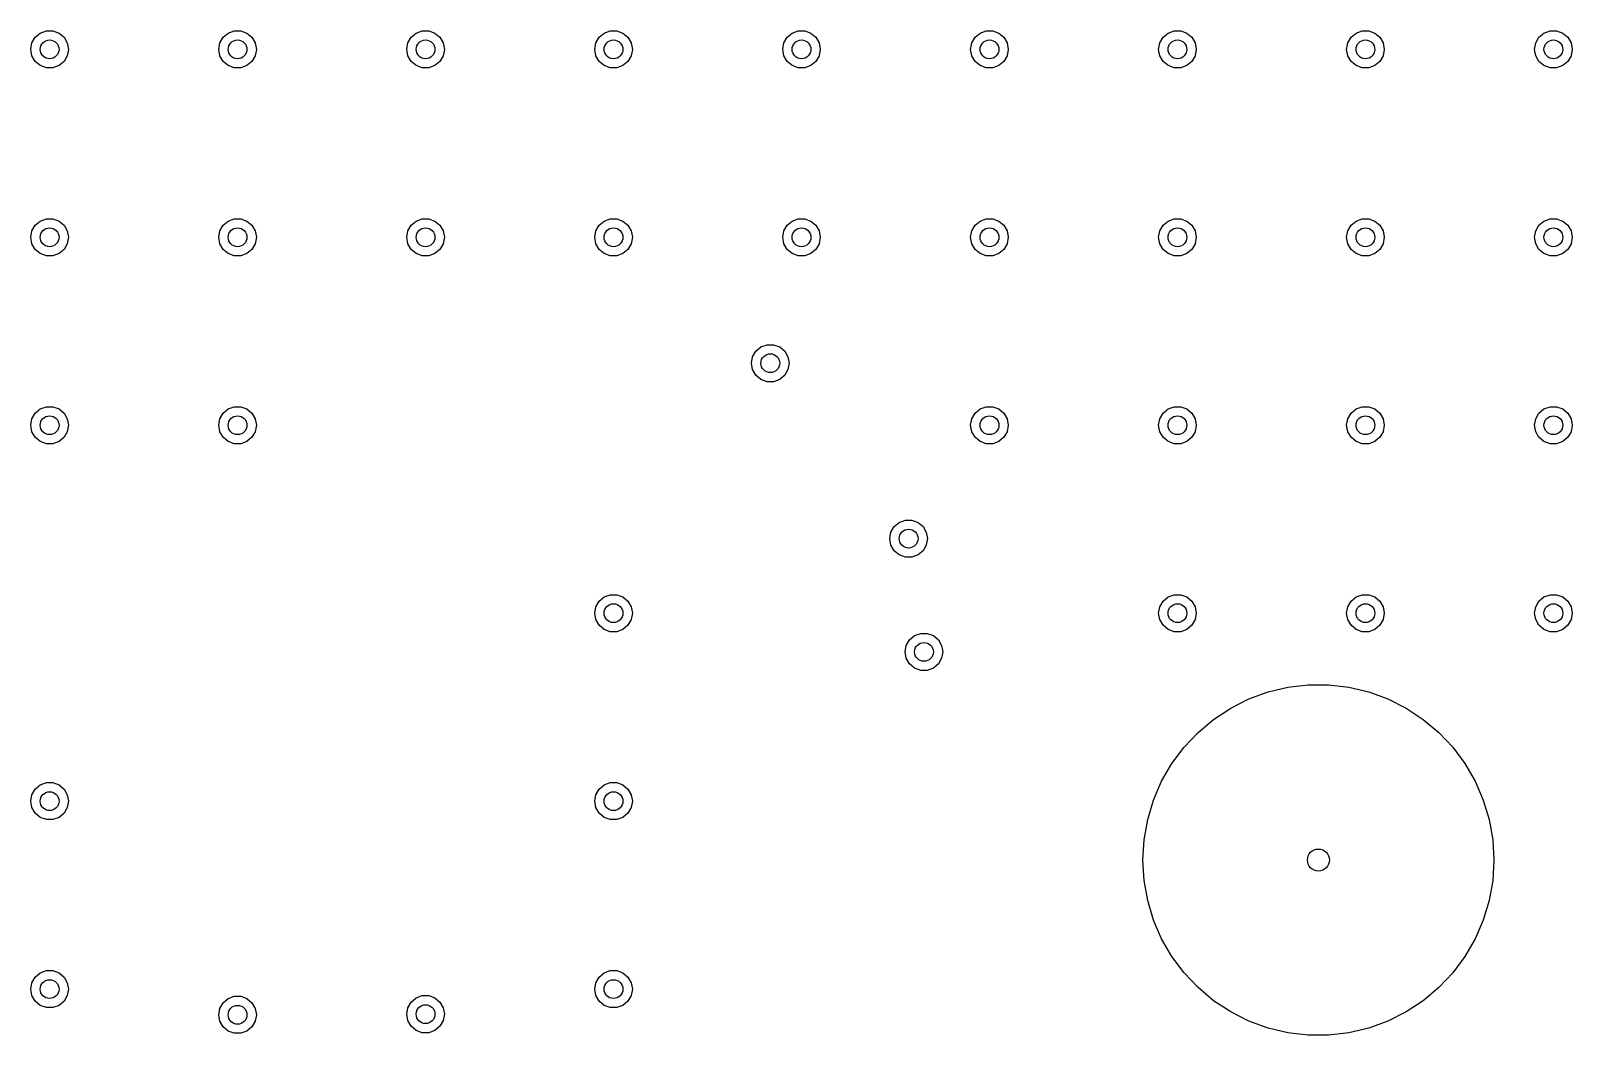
# Model space of a CAD drawing. Extents: x 4.4 to 6.31, y -4.84 to -3.38.
# Drawn here: x 5.346 to 6.315, y -4.841 to -4.21 of the extents above; entities that cross this region are included whole.
import ezdxf

# ---------------------------------------------------------------- set-up
doc = ezdxf.new("R2010")
doc.units = 0
doc.header["$MEASUREMENT"] = 0
doc.layers.add('BLACK', color=7, linetype='CONTINUOUS')

msp = doc.modelspace()

# ---------------------------------------------------------------- linework, layer by layer
at = {"layer": 'BLACK', "linetype": 'CONTINUOUS'}
for p, q in [((5.34883, -4.21367), (5.35197, -4.21103)), ((5.35197, -4.21103), (5.35582, -4.20963)), ((5.35582, -4.20963), (5.35992, -4.20963)), ((5.35992, -4.20963), (5.36378, -4.21103)), ((5.36378, -4.21103), (5.36692, -4.21367)), ((5.46694, -4.21367), (5.47008, -4.21103)), ((5.47008, -4.21103), (5.47393, -4.20963)), ((5.47393, -4.20963), (5.47804, -4.20963)), ((5.47804, -4.20963), (5.48189, -4.21103)), ((5.48189, -4.21103), (5.48503, -4.21367)), ((5.58505, -4.21367), (5.58819, -4.21103)), ((5.58819, -4.21103), (5.59204, -4.20963)), ((5.59204, -4.20963), (5.59615, -4.20963)), ((5.59615, -4.20963), (5.6, -4.21103)), ((5.6, -4.21103), (5.60314, -4.21367)), ((5.70316, -4.21367), (5.7063, -4.21103)), ((5.7063, -4.21103), (5.71015, -4.20963)), ((5.71015, -4.20963), (5.71426, -4.20963)), ((5.71426, -4.20963), (5.71811, -4.21103)), ((5.71811, -4.21103), (5.72125, -4.21367)), ((5.82127, -4.21367), (5.82441, -4.21103)), ((5.82441, -4.21103), (5.82826, -4.20963)), ((5.82826, -4.20963), (5.83237, -4.20963)), ((5.83237, -4.20963), (5.83622, -4.21103)), ((5.83622, -4.21103), (5.83936, -4.21367)), ((5.93938, -4.21367), (5.94252, -4.21103)), ((5.94252, -4.21103), (5.94637, -4.20963)), ((5.94637, -4.20963), (5.95048, -4.20963)), ((5.95048, -4.20963), (5.95433, -4.21103)), ((5.95433, -4.21103), (5.95747, -4.21367)), ((6.05749, -4.21367), (6.06063, -4.21103)), ((6.06063, -4.21103), (6.06448, -4.20963)), ((6.06448, -4.20963), (6.06859, -4.20963)), ((6.06859, -4.20963), (6.07244, -4.21103)), ((6.07244, -4.21103), (6.07558, -4.21367)), ((6.1756, -4.21367), (6.17874, -4.21103)), ((6.17874, -4.21103), (6.18259, -4.20963)), ((6.18259, -4.20963), (6.1867, -4.20963)), ((6.1867, -4.20963), (6.19055, -4.21103)), ((6.19055, -4.21103), (6.19369, -4.21367)), ((6.29371, -4.21367), (6.29685, -4.21103)), ((6.29685, -4.21103), (6.3007, -4.20963)), ((6.3007, -4.20963), (6.30481, -4.20963)), ((6.30481, -4.20963), (6.30866, -4.21103)), ((6.30866, -4.21103), (6.3118, -4.21367)), ((5.34606, -4.22126), (5.34678, -4.21722)), ((5.34678, -4.2253), (5.34606, -4.22126)), ((5.34678, -4.21722), (5.34883, -4.21367)), ((5.36692, -4.21367), (5.36897, -4.21722)), ((5.36897, -4.21722), (5.36969, -4.22126)), ((5.36969, -4.22126), (5.36897, -4.2253)), ((5.46417, -4.22126), (5.46489, -4.21722)), ((5.46489, -4.2253), (5.46417, -4.22126)), ((5.46489, -4.21722), (5.46694, -4.21367)), ((5.48503, -4.21367), (5.48708, -4.21722)), ((5.48708, -4.21722), (5.4878, -4.22126)), ((5.4878, -4.22126), (5.48708, -4.2253)), ((5.58228, -4.22126), (5.583, -4.21722)), ((5.583, -4.2253), (5.58228, -4.22126)), ((5.583, -4.21722), (5.58505, -4.21367)), ((5.60314, -4.21367), (5.60519, -4.21722)), ((5.60519, -4.21722), (5.60591, -4.22126)), ((5.60591, -4.22126), (5.60519, -4.2253)), ((5.70039, -4.22126), (5.70111, -4.21722)), ((5.70111, -4.2253), (5.70039, -4.22126)), ((5.70111, -4.21722), (5.70316, -4.21367)), ((5.72125, -4.21367), (5.7233, -4.21722)), ((5.7233, -4.21722), (5.72402, -4.22126)), ((5.72402, -4.22126), (5.7233, -4.2253)), ((5.8185, -4.22126), (5.81922, -4.21722)), ((5.81922, -4.2253), (5.8185, -4.22126)), ((5.81922, -4.21722), (5.82127, -4.21367)), ((5.83936, -4.21367), (5.84141, -4.21722)), ((5.84141, -4.21722), (5.84213, -4.22126)), ((5.84213, -4.22126), (5.84141, -4.2253)), ((5.93661, -4.22126), (5.93733, -4.21722)), ((5.93733, -4.2253), (5.93661, -4.22126)), ((5.93733, -4.21722), (5.93938, -4.21367)), ((5.95747, -4.21367), (5.95952, -4.21722)), ((5.95952, -4.21722), (5.96024, -4.22126)), ((5.96024, -4.22126), (5.95952, -4.2253)), ((6.05472, -4.22126), (6.05544, -4.21722)), ((6.05544, -4.2253), (6.05472, -4.22126)), ((6.05544, -4.21722), (6.05749, -4.21367)), ((6.07558, -4.21367), (6.07763, -4.21722)), ((6.07763, -4.21722), (6.07835, -4.22126)), ((6.07835, -4.22126), (6.07763, -4.2253)), ((6.17283, -4.22126), (6.17355, -4.21722)), ((6.17355, -4.2253), (6.17283, -4.22126)), ((6.17355, -4.21722), (6.1756, -4.21367)), ((6.19369, -4.21367), (6.19574, -4.21722)), ((6.19574, -4.21722), (6.19646, -4.22126)), ((6.19646, -4.22126), (6.19574, -4.2253)), ((6.29094, -4.22126), (6.29166, -4.21722)), ((6.29166, -4.2253), (6.29094, -4.22126)), ((6.29166, -4.21722), (6.29371, -4.21367)), ((6.3118, -4.21367), (6.31385, -4.21722)), ((6.31385, -4.21722), (6.31457, -4.22126)), ((6.31457, -4.22126), (6.31385, -4.2253)), ((5.34883, -4.22885), (5.34678, -4.2253)), ((5.35197, -4.23149), (5.34883, -4.22885)), ((5.35582, -4.23289), (5.35197, -4.23149)), ((5.36378, -4.23149), (5.35992, -4.23289)), ((5.36692, -4.22885), (5.36378, -4.23149)), ((5.36897, -4.2253), (5.36692, -4.22885)), ((5.46694, -4.22885), (5.46489, -4.2253)), ((5.47008, -4.23149), (5.46694, -4.22885)), ((5.47393, -4.23289), (5.47008, -4.23149)), ((5.48189, -4.23149), (5.47804, -4.23289)), ((5.48503, -4.22885), (5.48189, -4.23149)), ((5.48708, -4.2253), (5.48503, -4.22885)), ((5.58505, -4.22885), (5.583, -4.2253)), ((5.58819, -4.23149), (5.58505, -4.22885)), ((5.59204, -4.23289), (5.58819, -4.23149)), ((5.6, -4.23149), (5.59615, -4.23289)), ((5.60314, -4.22885), (5.6, -4.23149)), ((5.60519, -4.2253), (5.60314, -4.22885)), ((5.70316, -4.22885), (5.70111, -4.2253)), ((5.7063, -4.23149), (5.70316, -4.22885)), ((5.71015, -4.23289), (5.7063, -4.23149)), ((5.71811, -4.23149), (5.71426, -4.23289)), ((5.72125, -4.22885), (5.71811, -4.23149)), ((5.7233, -4.2253), (5.72125, -4.22885)), ((5.82127, -4.22885), (5.81922, -4.2253)), ((5.82441, -4.23149), (5.82127, -4.22885)), ((5.82826, -4.23289), (5.82441, -4.23149)), ((5.83622, -4.23149), (5.83237, -4.23289)), ((5.83936, -4.22885), (5.83622, -4.23149)), ((5.84141, -4.2253), (5.83936, -4.22885)), ((5.93938, -4.22885), (5.93733, -4.2253)), ((5.94252, -4.23149), (5.93938, -4.22885)), ((5.94637, -4.23289), (5.94252, -4.23149)), ((5.95433, -4.23149), (5.95048, -4.23289)), ((5.95747, -4.22885), (5.95433, -4.23149)), ((5.95952, -4.2253), (5.95747, -4.22885)), ((6.05749, -4.22885), (6.05544, -4.2253)), ((6.06063, -4.23149), (6.05749, -4.22885)), ((6.06448, -4.23289), (6.06063, -4.23149)), ((6.07244, -4.23149), (6.06859, -4.23289)), ((6.07558, -4.22885), (6.07244, -4.23149)), ((6.07763, -4.2253), (6.07558, -4.22885)), ((6.1756, -4.22885), (6.17355, -4.2253)), ((6.17874, -4.23149), (6.1756, -4.22885)), ((6.18259, -4.23289), (6.17874, -4.23149)), ((6.19055, -4.23149), (6.1867, -4.23289)), ((6.19369, -4.22885), (6.19055, -4.23149)), ((6.19574, -4.2253), (6.19369, -4.22885)), ((6.29371, -4.22885), (6.29166, -4.2253)), ((6.29685, -4.23149), (6.29371, -4.22885)), ((6.3007, -4.23289), (6.29685, -4.23149)), ((6.30866, -4.23149), (6.30481, -4.23289)), ((6.3118, -4.22885), (6.30866, -4.23149)), ((6.31385, -4.2253), (6.3118, -4.22885)), ((5.35992, -4.23289), (5.35582, -4.23289)), ((5.47804, -4.23289), (5.47393, -4.23289)), ((5.59615, -4.23289), (5.59204, -4.23289)), ((5.71426, -4.23289), (5.71015, -4.23289)), ((5.83237, -4.23289), (5.82826, -4.23289)), ((5.95048, -4.23289), (5.94637, -4.23289)), ((6.06859, -4.23289), (6.06448, -4.23289)), ((6.1867, -4.23289), (6.18259, -4.23289)), ((6.30481, -4.23289), (6.3007, -4.23289)), ((5.34883, -4.33178), (5.35197, -4.32914)), ((5.35197, -4.32914), (5.35582, -4.32774)), ((5.35582, -4.32774), (5.35992, -4.32774)), ((5.35992, -4.32774), (5.36378, -4.32914)), ((5.36378, -4.32914), (5.36692, -4.33178)), ((5.46694, -4.33178), (5.47008, -4.32914)), ((5.47008, -4.32914), (5.47393, -4.32774)), ((5.47393, -4.32774), (5.47804, -4.32774)), ((5.47804, -4.32774), (5.48189, -4.32914)), ((5.48189, -4.32914), (5.48503, -4.33178)), ((5.58505, -4.33178), (5.58819, -4.32914)), ((5.58819, -4.32914), (5.59204, -4.32774)), ((5.59204, -4.32774), (5.59615, -4.32774)), ((5.59615, -4.32774), (5.6, -4.32914)), ((5.6, -4.32914), (5.60314, -4.33178)), ((5.70316, -4.33178), (5.7063, -4.32914)), ((5.7063, -4.32914), (5.71015, -4.32774)), ((5.71015, -4.32774), (5.71426, -4.32774)), ((5.71426, -4.32774), (5.71811, -4.32914)), ((5.71811, -4.32914), (5.72125, -4.33178)), ((5.82127, -4.33178), (5.82441, -4.32914)), ((5.82441, -4.32914), (5.82826, -4.32774)), ((5.82826, -4.32774), (5.83237, -4.32774)), ((5.83237, -4.32774), (5.83622, -4.32914)), ((5.83622, -4.32914), (5.83936, -4.33178)), ((5.93938, -4.33178), (5.94252, -4.32914)), ((5.94252, -4.32914), (5.94637, -4.32774)), ((5.94637, -4.32774), (5.95048, -4.32774)), ((5.95048, -4.32774), (5.95433, -4.32914)), ((5.95433, -4.32914), (5.95747, -4.33178)), ((6.05749, -4.33178), (6.06063, -4.32914)), ((6.06063, -4.32914), (6.06448, -4.32774)), ((6.06448, -4.32774), (6.06859, -4.32774)), ((6.06859, -4.32774), (6.07244, -4.32914)), ((6.07244, -4.32914), (6.07558, -4.33178)), ((6.1756, -4.33178), (6.17874, -4.32914)), ((6.17874, -4.32914), (6.18259, -4.32774)), ((6.18259, -4.32774), (6.1867, -4.32774)), ((6.1867, -4.32774), (6.19055, -4.32914)), ((6.19055, -4.32914), (6.19369, -4.33178)), ((6.29371, -4.33178), (6.29685, -4.32914)), ((6.29685, -4.32914), (6.3007, -4.32774)), ((6.3007, -4.32774), (6.30481, -4.32774)), ((6.30481, -4.32774), (6.30866, -4.32914)), ((6.30866, -4.32914), (6.3118, -4.33178)), ((5.34606, -4.33937), (5.34678, -4.33533)), ((5.34678, -4.33533), (5.34883, -4.33178)), ((5.36692, -4.33178), (5.36897, -4.33533)), ((5.36897, -4.33533), (5.36969, -4.33937)), ((5.46417, -4.33937), (5.46489, -4.33533)), ((5.46489, -4.33533), (5.46694, -4.33178)), ((5.48503, -4.33178), (5.48708, -4.33533)), ((5.48708, -4.33533), (5.4878, -4.33937)), ((5.58228, -4.33937), (5.583, -4.33533)), ((5.583, -4.33533), (5.58505, -4.33178)), ((5.60314, -4.33178), (5.60519, -4.33533)), ((5.60519, -4.33533), (5.60591, -4.33937)), ((5.70039, -4.33937), (5.70111, -4.33533)), ((5.70111, -4.33533), (5.70316, -4.33178)), ((5.72125, -4.33178), (5.7233, -4.33533)), ((5.7233, -4.33533), (5.72402, -4.33937)), ((5.8185, -4.33937), (5.81922, -4.33533)), ((5.81922, -4.33533), (5.82127, -4.33178)), ((5.83936, -4.33178), (5.84141, -4.33533)), ((5.84141, -4.33533), (5.84213, -4.33937)), ((5.93661, -4.33937), (5.93733, -4.33533)), ((5.93733, -4.33533), (5.93938, -4.33178)), ((5.95747, -4.33178), (5.95952, -4.33533)), ((5.95952, -4.33533), (5.96024, -4.33937)), ((6.05472, -4.33937), (6.05544, -4.33533)), ((6.05544, -4.33533), (6.05749, -4.33178)), ((6.07558, -4.33178), (6.07763, -4.33533)), ((6.07763, -4.33533), (6.07835, -4.33937)), ((6.17283, -4.33937), (6.17355, -4.33533)), ((6.17355, -4.33533), (6.1756, -4.33178)), ((6.19369, -4.33178), (6.19574, -4.33533)), ((6.19574, -4.33533), (6.19646, -4.33937)), ((6.29094, -4.33937), (6.29166, -4.33533)), ((6.29166, -4.33533), (6.29371, -4.33178)), ((6.3118, -4.33178), (6.31385, -4.33533)), ((6.31385, -4.33533), (6.31457, -4.33937)), ((5.34678, -4.34341), (5.34606, -4.33937)), ((5.34883, -4.34696), (5.34678, -4.34341)), ((5.35197, -4.3496), (5.34883, -4.34696)), ((5.36692, -4.34696), (5.36378, -4.3496)), ((5.36897, -4.34341), (5.36692, -4.34696)), ((5.36969, -4.33937), (5.36897, -4.34341)), ((5.46489, -4.34341), (5.46417, -4.33937)), ((5.46694, -4.34696), (5.46489, -4.34341)), ((5.47008, -4.3496), (5.46694, -4.34696)), ((5.48503, -4.34696), (5.48189, -4.3496)), ((5.48708, -4.34341), (5.48503, -4.34696)), ((5.4878, -4.33937), (5.48708, -4.34341)), ((5.583, -4.34341), (5.58228, -4.33937)), ((5.58505, -4.34696), (5.583, -4.34341)), ((5.58819, -4.3496), (5.58505, -4.34696)), ((5.60314, -4.34696), (5.6, -4.3496)), ((5.60519, -4.34341), (5.60314, -4.34696)), ((5.60591, -4.33937), (5.60519, -4.34341)), ((5.70111, -4.34341), (5.70039, -4.33937)), ((5.70316, -4.34696), (5.70111, -4.34341)), ((5.7063, -4.3496), (5.70316, -4.34696)), ((5.72125, -4.34696), (5.71811, -4.3496)), ((5.7233, -4.34341), (5.72125, -4.34696)), ((5.72402, -4.33937), (5.7233, -4.34341)), ((5.81922, -4.34341), (5.8185, -4.33937)), ((5.82127, -4.34696), (5.81922, -4.34341)), ((5.82441, -4.3496), (5.82127, -4.34696)), ((5.83936, -4.34696), (5.83622, -4.3496)), ((5.84141, -4.34341), (5.83936, -4.34696)), ((5.84213, -4.33937), (5.84141, -4.34341)), ((5.93733, -4.34341), (5.93661, -4.33937)), ((5.93938, -4.34696), (5.93733, -4.34341)), ((5.94252, -4.3496), (5.93938, -4.34696)), ((5.95747, -4.34696), (5.95433, -4.3496)), ((5.95952, -4.34341), (5.95747, -4.34696)), ((5.96024, -4.33937), (5.95952, -4.34341)), ((6.05544, -4.34341), (6.05472, -4.33937)), ((6.05749, -4.34696), (6.05544, -4.34341)), ((6.06063, -4.3496), (6.05749, -4.34696)), ((6.07558, -4.34696), (6.07244, -4.3496)), ((6.07763, -4.34341), (6.07558, -4.34696)), ((6.07835, -4.33937), (6.07763, -4.34341)), ((6.17355, -4.34341), (6.17283, -4.33937)), ((6.1756, -4.34696), (6.17355, -4.34341)), ((6.17874, -4.3496), (6.1756, -4.34696)), ((6.19369, -4.34696), (6.19055, -4.3496)), ((6.19574, -4.34341), (6.19369, -4.34696)), ((6.19646, -4.33937), (6.19574, -4.34341)), ((6.29166, -4.34341), (6.29094, -4.33937)), ((6.29371, -4.34696), (6.29166, -4.34341)), ((6.29685, -4.3496), (6.29371, -4.34696)), ((6.3118, -4.34696), (6.30866, -4.3496)), ((6.31385, -4.34341), (6.3118, -4.34696)), ((6.31457, -4.33937), (6.31385, -4.34341)), ((5.35582, -4.351), (5.35197, -4.3496)), ((5.35992, -4.351), (5.35582, -4.351)), ((5.36378, -4.3496), (5.35992, -4.351)), ((5.47393, -4.351), (5.47008, -4.3496)), ((5.47804, -4.351), (5.47393, -4.351)), ((5.48189, -4.3496), (5.47804, -4.351)), ((5.59204, -4.351), (5.58819, -4.3496)), ((5.59615, -4.351), (5.59204, -4.351)), ((5.6, -4.3496), (5.59615, -4.351)), ((5.71015, -4.351), (5.7063, -4.3496)), ((5.71426, -4.351), (5.71015, -4.351)), ((5.71811, -4.3496), (5.71426, -4.351)), ((5.82826, -4.351), (5.82441, -4.3496)), ((5.83237, -4.351), (5.82826, -4.351)), ((5.83622, -4.3496), (5.83237, -4.351)), ((5.94637, -4.351), (5.94252, -4.3496)), ((5.95048, -4.351), (5.94637, -4.351)), ((5.95433, -4.3496), (5.95048, -4.351)), ((6.06448, -4.351), (6.06063, -4.3496)), ((6.06859, -4.351), (6.06448, -4.351)), ((6.07244, -4.3496), (6.06859, -4.351)), ((6.18259, -4.351), (6.17874, -4.3496)), ((6.1867, -4.351), (6.18259, -4.351)), ((6.19055, -4.3496), (6.1867, -4.351)), ((6.3007, -4.351), (6.29685, -4.3496)), ((6.30481, -4.351), (6.3007, -4.351)), ((6.30866, -4.3496), (6.30481, -4.351)), ((5.79892, -4.4185), (5.79963, -4.41446)), ((5.79963, -4.41446), (5.80168, -4.41091)), ((5.80168, -4.41091), (5.80482, -4.40828)), ((5.80482, -4.40828), (5.80868, -4.40687)), ((5.80868, -4.40687), (5.81278, -4.40687)), ((5.81278, -4.40687), (5.81663, -4.40828)), ((5.81663, -4.40828), (5.81978, -4.41091)), ((5.81978, -4.41091), (5.82183, -4.41446)), ((5.82183, -4.41446), (5.82254, -4.4185)), ((5.79963, -4.42254), (5.79892, -4.4185)), ((5.80168, -4.4261), (5.79963, -4.42254)), ((5.82183, -4.42254), (5.81978, -4.4261)), ((5.82254, -4.4185), (5.82183, -4.42254)), ((5.80482, -4.42873), (5.80168, -4.4261)), ((5.80868, -4.43014), (5.80482, -4.42873)), ((5.81278, -4.43014), (5.80868, -4.43014)), ((5.81663, -4.42873), (5.81278, -4.43014)), ((5.81978, -4.4261), (5.81663, -4.42873)), ((5.34606, -4.45748), (5.34678, -4.45344)), ((5.34678, -4.45344), (5.34883, -4.44989)), ((5.34883, -4.44989), (5.35197, -4.44725)), ((5.35197, -4.44725), (5.35582, -4.44585)), ((5.35582, -4.44585), (5.35992, -4.44585)), ((5.35992, -4.44585), (5.36378, -4.44725)), ((5.36378, -4.44725), (5.36692, -4.44989)), ((5.36692, -4.44989), (5.36897, -4.45344)), ((5.36897, -4.45344), (5.36969, -4.45748)), ((5.46417, -4.45748), (5.46489, -4.45344)), ((5.46489, -4.45344), (5.46694, -4.44989)), ((5.46694, -4.44989), (5.47008, -4.44725)), ((5.47008, -4.44725), (5.47393, -4.44585)), ((5.47393, -4.44585), (5.47804, -4.44585)), ((5.47804, -4.44585), (5.48189, -4.44725)), ((5.48189, -4.44725), (5.48503, -4.44989)), ((5.48503, -4.44989), (5.48708, -4.45344)), ((5.48708, -4.45344), (5.4878, -4.45748)), ((5.93661, -4.45748), (5.93733, -4.45344)), ((5.93733, -4.45344), (5.93938, -4.44989)), ((5.93938, -4.44989), (5.94252, -4.44725)), ((5.94252, -4.44725), (5.94637, -4.44585)), ((5.94637, -4.44585), (5.95048, -4.44585)), ((5.95048, -4.44585), (5.95433, -4.44725)), ((5.95433, -4.44725), (5.95747, -4.44989)), ((5.95747, -4.44989), (5.95952, -4.45344)), ((5.95952, -4.45344), (5.96024, -4.45748)), ((6.05472, -4.45748), (6.05544, -4.45344)), ((6.05544, -4.45344), (6.05749, -4.44989)), ((6.05749, -4.44989), (6.06063, -4.44725)), ((6.06063, -4.44725), (6.06448, -4.44585)), ((6.06448, -4.44585), (6.06859, -4.44585)), ((6.06859, -4.44585), (6.07244, -4.44725)), ((6.07244, -4.44725), (6.07558, -4.44989)), ((6.07558, -4.44989), (6.07763, -4.45344)), ((6.07763, -4.45344), (6.07835, -4.45748)), ((6.17283, -4.45748), (6.17355, -4.45344)), ((6.17355, -4.45344), (6.1756, -4.44989)), ((6.1756, -4.44989), (6.17874, -4.44725)), ((6.17874, -4.44725), (6.18259, -4.44585)), ((6.18259, -4.44585), (6.1867, -4.44585)), ((6.1867, -4.44585), (6.19055, -4.44725)), ((6.19055, -4.44725), (6.19369, -4.44989)), ((6.19369, -4.44989), (6.19574, -4.45344)), ((6.19574, -4.45344), (6.19646, -4.45748)), ((6.29094, -4.45748), (6.29166, -4.45344)), ((6.29166, -4.45344), (6.29371, -4.44989)), ((6.29371, -4.44989), (6.29685, -4.44725)), ((6.29685, -4.44725), (6.3007, -4.44585)), ((6.3007, -4.44585), (6.30481, -4.44585)), ((6.30481, -4.44585), (6.30866, -4.44725)), ((6.30866, -4.44725), (6.3118, -4.44989)), ((6.3118, -4.44989), (6.31385, -4.45344)), ((6.31385, -4.45344), (6.31457, -4.45748)), ((5.34678, -4.46152), (5.34606, -4.45748)), ((5.34883, -4.46507), (5.34678, -4.46152)), ((5.36897, -4.46152), (5.36692, -4.46507)), ((5.36969, -4.45748), (5.36897, -4.46152)), ((5.46489, -4.46152), (5.46417, -4.45748)), ((5.46694, -4.46507), (5.46489, -4.46152)), ((5.48708, -4.46152), (5.48503, -4.46507)), ((5.4878, -4.45748), (5.48708, -4.46152)), ((5.93733, -4.46152), (5.93661, -4.45748)), ((5.93938, -4.46507), (5.93733, -4.46152)), ((5.95952, -4.46152), (5.95747, -4.46507)), ((5.96024, -4.45748), (5.95952, -4.46152)), ((6.05544, -4.46152), (6.05472, -4.45748)), ((6.05749, -4.46507), (6.05544, -4.46152)), ((6.07763, -4.46152), (6.07558, -4.46507)), ((6.07835, -4.45748), (6.07763, -4.46152)), ((6.17355, -4.46152), (6.17283, -4.45748)), ((6.1756, -4.46507), (6.17355, -4.46152)), ((6.19574, -4.46152), (6.19369, -4.46507)), ((6.19646, -4.45748), (6.19574, -4.46152)), ((6.29166, -4.46152), (6.29094, -4.45748)), ((6.29371, -4.46507), (6.29166, -4.46152)), ((6.31385, -4.46152), (6.3118, -4.46507)), ((6.31457, -4.45748), (6.31385, -4.46152)), ((5.35197, -4.46771), (5.34883, -4.46507)), ((5.35582, -4.46911), (5.35197, -4.46771)), ((5.35992, -4.46911), (5.35582, -4.46911)), ((5.36378, -4.46771), (5.35992, -4.46911)), ((5.36692, -4.46507), (5.36378, -4.46771)), ((5.47008, -4.46771), (5.46694, -4.46507)), ((5.47393, -4.46911), (5.47008, -4.46771)), ((5.47804, -4.46911), (5.47393, -4.46911)), ((5.48189, -4.46771), (5.47804, -4.46911)), ((5.48503, -4.46507), (5.48189, -4.46771)), ((5.94252, -4.46771), (5.93938, -4.46507)), ((5.94637, -4.46911), (5.94252, -4.46771)), ((5.95048, -4.46911), (5.94637, -4.46911)), ((5.95433, -4.46771), (5.95048, -4.46911)), ((5.95747, -4.46507), (5.95433, -4.46771)), ((6.06063, -4.46771), (6.05749, -4.46507)), ((6.06448, -4.46911), (6.06063, -4.46771)), ((6.06859, -4.46911), (6.06448, -4.46911)), ((6.07244, -4.46771), (6.06859, -4.46911)), ((6.07558, -4.46507), (6.07244, -4.46771)), ((6.17874, -4.46771), (6.1756, -4.46507)), ((6.18259, -4.46911), (6.17874, -4.46771)), ((6.1867, -4.46911), (6.18259, -4.46911)), ((6.19055, -4.46771), (6.1867, -4.46911)), ((6.19369, -4.46507), (6.19055, -4.46771)), ((6.29685, -4.46771), (6.29371, -4.46507)), ((6.3007, -4.46911), (6.29685, -4.46771)), ((6.30481, -4.46911), (6.3007, -4.46911)), ((6.30866, -4.46771), (6.30481, -4.46911)), ((6.3118, -4.46507), (6.30866, -4.46771)), ((5.88654, -4.5247), (5.88859, -4.52115)), ((5.88859, -4.52115), (5.89173, -4.51851)), ((5.89173, -4.51851), (5.89559, -4.51711)), ((5.89559, -4.51711), (5.89969, -4.51711)), ((5.89969, -4.51711), (5.90354, -4.51851)), ((5.90354, -4.51851), (5.90669, -4.52115)), ((5.90669, -4.52115), (5.90874, -4.5247)), ((5.88583, -4.52874), (5.88654, -4.5247)), ((5.88654, -4.53278), (5.88583, -4.52874)), ((5.90874, -4.5247), (5.90945, -4.52874)), ((5.90945, -4.52874), (5.90874, -4.53278)), ((5.88859, -4.53633), (5.88654, -4.53278)), ((5.89173, -4.53897), (5.88859, -4.53633)), ((5.89559, -4.54037), (5.89173, -4.53897)), ((5.89969, -4.54037), (5.89559, -4.54037)), ((5.90354, -4.53897), (5.89969, -4.54037)), ((5.90669, -4.53633), (5.90354, -4.53897)), ((5.90874, -4.53278), (5.90669, -4.53633)), ((5.70111, -4.57155), (5.70316, -4.568)), ((5.70316, -4.568), (5.7063, -4.56536)), ((5.7063, -4.56536), (5.71015, -4.56396)), ((5.71015, -4.56396), (5.71426, -4.56396)), ((5.71426, -4.56396), (5.71811, -4.56536)), ((5.71811, -4.56536), (5.72125, -4.568)), ((5.72125, -4.568), (5.7233, -4.57155)), ((6.05544, -4.57155), (6.05749, -4.568)), ((6.05749, -4.568), (6.06063, -4.56536)), ((6.06063, -4.56536), (6.06448, -4.56396)), ((6.06448, -4.56396), (6.06859, -4.56396)), ((6.06859, -4.56396), (6.07244, -4.56536)), ((6.07244, -4.56536), (6.07558, -4.568)), ((6.07558, -4.568), (6.07763, -4.57155)), ((6.17355, -4.57155), (6.1756, -4.568)), ((6.1756, -4.568), (6.17874, -4.56536)), ((6.17874, -4.56536), (6.18259, -4.56396)), ((6.18259, -4.56396), (6.1867, -4.56396)), ((6.1867, -4.56396), (6.19055, -4.56536)), ((6.19055, -4.56536), (6.19369, -4.568)), ((6.19369, -4.568), (6.19574, -4.57155)), ((6.29166, -4.57155), (6.29371, -4.568)), ((6.29371, -4.568), (6.29685, -4.56536)), ((6.29685, -4.56536), (6.3007, -4.56396)), ((6.3007, -4.56396), (6.30481, -4.56396)), ((6.30481, -4.56396), (6.30866, -4.56536)), ((6.30866, -4.56536), (6.3118, -4.568)), ((6.3118, -4.568), (6.31385, -4.57155)), ((5.70039, -4.57559), (5.70111, -4.57155)), ((5.70111, -4.57963), (5.70039, -4.57559)), ((5.70316, -4.58318), (5.70111, -4.57963)), ((5.7233, -4.57963), (5.72125, -4.58318)), ((5.7233, -4.57155), (5.72402, -4.57559)), ((5.72402, -4.57559), (5.7233, -4.57963)), ((6.05472, -4.57559), (6.05544, -4.57155)), ((6.05544, -4.57963), (6.05472, -4.57559)), ((6.05749, -4.58318), (6.05544, -4.57963)), ((6.07763, -4.57963), (6.07558, -4.58318)), ((6.07763, -4.57155), (6.07835, -4.57559)), ((6.07835, -4.57559), (6.07763, -4.57963)), ((6.17283, -4.57559), (6.17355, -4.57155)), ((6.17355, -4.57963), (6.17283, -4.57559)), ((6.1756, -4.58318), (6.17355, -4.57963)), ((6.19574, -4.57963), (6.19369, -4.58318)), ((6.19574, -4.57155), (6.19646, -4.57559)), ((6.19646, -4.57559), (6.19574, -4.57963)), ((6.29094, -4.57559), (6.29166, -4.57155)), ((6.29166, -4.57963), (6.29094, -4.57559)), ((6.29371, -4.58318), (6.29166, -4.57963)), ((6.31385, -4.57963), (6.3118, -4.58318)), ((6.31385, -4.57155), (6.31457, -4.57559)), ((6.31457, -4.57559), (6.31385, -4.57963)), ((5.7063, -4.58582), (5.70316, -4.58318)), ((5.71015, -4.58722), (5.7063, -4.58582)), ((5.71426, -4.58722), (5.71015, -4.58722)), ((5.71811, -4.58582), (5.71426, -4.58722)), ((5.72125, -4.58318), (5.71811, -4.58582)), ((5.89824, -4.59231), (5.90138, -4.58967)), ((5.90138, -4.58967), (5.90523, -4.58827)), ((5.90523, -4.58827), (5.90933, -4.58827)), ((5.90933, -4.58827), (5.91319, -4.58967)), ((5.91319, -4.58967), (5.91633, -4.59231)), ((6.06063, -4.58582), (6.05749, -4.58318)), ((6.06448, -4.58722), (6.06063, -4.58582)), ((6.06859, -4.58722), (6.06448, -4.58722)), ((6.07244, -4.58582), (6.06859, -4.58722)), ((6.07558, -4.58318), (6.07244, -4.58582)), ((6.17874, -4.58582), (6.1756, -4.58318)), ((6.18259, -4.58722), (6.17874, -4.58582)), ((6.1867, -4.58722), (6.18259, -4.58722)), ((6.19055, -4.58582), (6.1867, -4.58722)), ((6.19369, -4.58318), (6.19055, -4.58582)), ((6.29685, -4.58582), (6.29371, -4.58318)), ((6.3007, -4.58722), (6.29685, -4.58582)), ((6.30481, -4.58722), (6.3007, -4.58722)), ((6.30866, -4.58582), (6.30481, -4.58722)), ((6.3118, -4.58318), (6.30866, -4.58582)), ((5.89547, -4.5999), (5.89618, -4.59586)), ((5.89618, -4.60394), (5.89547, -4.5999)), ((5.89618, -4.59586), (5.89824, -4.59231)), ((5.91633, -4.59231), (5.91838, -4.59586)), ((5.91838, -4.59586), (5.91909, -4.5999)), ((5.91909, -4.5999), (5.91838, -4.60394)), ((5.89824, -4.60749), (5.89618, -4.60394)), ((5.90138, -4.61013), (5.89824, -4.60749)), ((5.91633, -4.60749), (5.91319, -4.61013)), ((5.91838, -4.60394), (5.91633, -4.60749)), ((5.90523, -4.61153), (5.90138, -4.61013)), ((5.90933, -4.61153), (5.90523, -4.61153)), ((5.91319, -4.61013), (5.90933, -4.61153)), ((6.11146, -4.62949), (6.1235, -4.6251)), ((6.1235, -4.6251), (6.13598, -4.62215)), ((6.13598, -4.62215), (6.14871, -4.62066)), ((6.14871, -4.62066), (6.16153, -4.62066)), ((6.16153, -4.62066), (6.17426, -4.62215)), ((6.17426, -4.62215), (6.18673, -4.6251)), ((6.18673, -4.6251), (6.19878, -4.62949)), ((6.08929, -4.64229), (6.1, -4.63524)), ((6.1, -4.63524), (6.11146, -4.62949)), ((6.19878, -4.62949), (6.21024, -4.63524)), ((6.21024, -4.63524), (6.22095, -4.64229)), ((6.07947, -4.65053), (6.08929, -4.64229)), ((6.22095, -4.64229), (6.23077, -4.65053)), ((6.07067, -4.65985), (6.07947, -4.65053)), ((6.23077, -4.65053), (6.23956, -4.65985)), ((6.06302, -4.67013), (6.07067, -4.65985)), ((6.23956, -4.65985), (6.24722, -4.67013)), ((6.05661, -4.68123), (6.06302, -4.67013)), ((6.24722, -4.67013), (6.25363, -4.68123)), ((5.34678, -4.68966), (5.34883, -4.68611)), ((5.34883, -4.68611), (5.35197, -4.68347)), ((5.35197, -4.68347), (5.35582, -4.68207)), ((5.35582, -4.68207), (5.35992, -4.68207)), ((5.35992, -4.68207), (5.36378, -4.68347)), ((5.36378, -4.68347), (5.36692, -4.68611)), ((5.36692, -4.68611), (5.36897, -4.68966)), ((5.70111, -4.68966), (5.70316, -4.68611)), ((5.70316, -4.68611), (5.7063, -4.68347)), ((5.7063, -4.68347), (5.71015, -4.68207)), ((5.71015, -4.68207), (5.71426, -4.68207)), ((5.71426, -4.68207), (5.71811, -4.68347)), ((5.71811, -4.68347), (5.72125, -4.68611)), ((5.72125, -4.68611), (5.7233, -4.68966)), ((6.05153, -4.69301), (6.05661, -4.68123)), ((6.25363, -4.68123), (6.25871, -4.69301)), ((5.34606, -4.6937), (5.34678, -4.68966)), ((5.34678, -4.69774), (5.34606, -4.6937)), ((5.36897, -4.68966), (5.36969, -4.6937)), ((5.36969, -4.6937), (5.36897, -4.69774)), ((5.70039, -4.6937), (5.70111, -4.68966)), ((5.70111, -4.69774), (5.70039, -4.6937)), ((5.7233, -4.68966), (5.72402, -4.6937)), ((5.72402, -4.6937), (5.7233, -4.69774)), ((6.04785, -4.70529), (6.05153, -4.69301)), ((6.25871, -4.69301), (6.26238, -4.70529)), ((5.34883, -4.70129), (5.34678, -4.69774)), ((5.35197, -4.70393), (5.34883, -4.70129)), ((5.35582, -4.70533), (5.35197, -4.70393)), ((5.35992, -4.70533), (5.35582, -4.70533)), ((5.36378, -4.70393), (5.35992, -4.70533)), ((5.36692, -4.70129), (5.36378, -4.70393)), ((5.36897, -4.69774), (5.36692, -4.70129)), ((5.70316, -4.70129), (5.70111, -4.69774)), ((5.7063, -4.70393), (5.70316, -4.70129)), ((5.71015, -4.70533), (5.7063, -4.70393)), ((5.71426, -4.70533), (5.71015, -4.70533)), ((5.71811, -4.70393), (5.71426, -4.70533)), ((5.72125, -4.70129), (5.71811, -4.70393)), ((5.7233, -4.69774), (5.72125, -4.70129)), ((6.04563, -4.71791), (6.04785, -4.70529)), ((6.26238, -4.70529), (6.26461, -4.71791)), ((6.04488, -4.73071), (6.04563, -4.71791)), ((6.26461, -4.71791), (6.26535, -4.73071)), ((6.04563, -4.74351), (6.04488, -4.73071)), ((6.26535, -4.73071), (6.26461, -4.74351)), ((6.04785, -4.75613), (6.04563, -4.74351)), ((6.26461, -4.74351), (6.26238, -4.75613)), ((6.05153, -4.76841), (6.04785, -4.75613)), ((6.26238, -4.75613), (6.25871, -4.76841)), ((6.05661, -4.78018), (6.05153, -4.76841)), ((6.25871, -4.76841), (6.25363, -4.78018)), ((6.06302, -4.79128), (6.05661, -4.78018)), ((6.25363, -4.78018), (6.24722, -4.79128)), ((6.07067, -4.80157), (6.06302, -4.79128)), ((6.24722, -4.79128), (6.23956, -4.80157)), ((5.34883, -4.80422), (5.35197, -4.80158)), ((5.35197, -4.80158), (5.35582, -4.80018)), ((5.35582, -4.80018), (5.35992, -4.80018)), ((5.35992, -4.80018), (5.36378, -4.80158)), ((5.36378, -4.80158), (5.36692, -4.80422)), ((5.70316, -4.80422), (5.7063, -4.80158)), ((5.7063, -4.80158), (5.71015, -4.80018)), ((5.71015, -4.80018), (5.71426, -4.80018)), ((5.71426, -4.80018), (5.71811, -4.80158)), ((5.71811, -4.80158), (5.72125, -4.80422)), ((6.07947, -4.81089), (6.07067, -4.80157)), ((6.23956, -4.80157), (6.23077, -4.81089)), ((5.34606, -4.81181), (5.34678, -4.80777)), ((5.34678, -4.81585), (5.34606, -4.81181)), ((5.34678, -4.80777), (5.34883, -4.80422)), ((5.36692, -4.80422), (5.36897, -4.80777)), ((5.36897, -4.80777), (5.36969, -4.81181)), ((5.36969, -4.81181), (5.36897, -4.81585)), ((5.70039, -4.81181), (5.70111, -4.80777)), ((5.70111, -4.81585), (5.70039, -4.81181)), ((5.70111, -4.80777), (5.70316, -4.80422)), ((5.72125, -4.80422), (5.7233, -4.80777)), ((5.7233, -4.80777), (5.72402, -4.81181)), ((5.72402, -4.81181), (5.7233, -4.81585)), ((6.08929, -4.81913), (6.07947, -4.81089)), ((6.23077, -4.81089), (6.22095, -4.81913)), ((5.34883, -4.8194), (5.34678, -4.81585)), ((5.35197, -4.82204), (5.34883, -4.8194)), ((5.35582, -4.82344), (5.35197, -4.82204)), ((5.36378, -4.82204), (5.35992, -4.82344)), ((5.36692, -4.8194), (5.36378, -4.82204)), ((5.36897, -4.81585), (5.36692, -4.8194)), ((5.46489, -4.82391), (5.46694, -4.82036)), ((5.46694, -4.82036), (5.47008, -4.81772)), ((5.47008, -4.81772), (5.47393, -4.81632)), ((5.47393, -4.81632), (5.47804, -4.81632)), ((5.47804, -4.81632), (5.48189, -4.81772)), ((5.48189, -4.81772), (5.48503, -4.82036)), ((5.48503, -4.82036), (5.48708, -4.82391)), ((5.583, -4.82352), (5.58505, -4.81997)), ((5.58505, -4.81997), (5.58819, -4.81733)), ((5.58819, -4.81733), (5.59204, -4.81593)), ((5.59204, -4.81593), (5.59615, -4.81593)), ((5.59615, -4.81593), (5.6, -4.81733)), ((5.6, -4.81733), (5.60314, -4.81997)), ((5.60314, -4.81997), (5.60519, -4.82352)), ((5.70316, -4.8194), (5.70111, -4.81585)), ((5.7063, -4.82204), (5.70316, -4.8194)), ((5.71015, -4.82344), (5.7063, -4.82204)), ((5.71811, -4.82204), (5.71426, -4.82344)), ((5.72125, -4.8194), (5.71811, -4.82204)), ((5.7233, -4.81585), (5.72125, -4.8194)), ((6.1, -4.82618), (6.08929, -4.81913)), ((6.22095, -4.81913), (6.21024, -4.82618)), ((5.35992, -4.82344), (5.35582, -4.82344)), ((5.46417, -4.82795), (5.46489, -4.82391)), ((5.46489, -4.83199), (5.46417, -4.82795)), ((5.46694, -4.83554), (5.46489, -4.83199)), ((5.48708, -4.83199), (5.48503, -4.83554)), ((5.48708, -4.82391), (5.4878, -4.82795)), ((5.4878, -4.82795), (5.48708, -4.83199)), ((5.58228, -4.82756), (5.583, -4.82352)), ((5.583, -4.8316), (5.58228, -4.82756)), ((5.58505, -4.83515), (5.583, -4.8316)), ((5.60519, -4.8316), (5.60314, -4.83515)), ((5.60519, -4.82352), (5.60591, -4.82756)), ((5.60591, -4.82756), (5.60519, -4.8316)), ((5.71426, -4.82344), (5.71015, -4.82344)), ((6.11146, -4.83193), (6.1, -4.82618)), ((6.1235, -4.83631), (6.11146, -4.83193)), ((6.19878, -4.83193), (6.18673, -4.83631)), ((6.21024, -4.82618), (6.19878, -4.83193)), ((5.47008, -4.83818), (5.46694, -4.83554)), ((5.47393, -4.83958), (5.47008, -4.83818)), ((5.47804, -4.83958), (5.47393, -4.83958)), ((5.48189, -4.83818), (5.47804, -4.83958)), ((5.48503, -4.83554), (5.48189, -4.83818)), ((5.58819, -4.83779), (5.58505, -4.83515)), ((5.59204, -4.83919), (5.58819, -4.83779)), ((5.59615, -4.83919), (5.59204, -4.83919)), ((5.6, -4.83779), (5.59615, -4.83919)), ((5.60314, -4.83515), (5.6, -4.83779)), ((6.13598, -4.83927), (6.1235, -4.83631)), ((6.14871, -4.84076), (6.13598, -4.83927)), ((6.16153, -4.84076), (6.14871, -4.84076)), ((6.17426, -4.83927), (6.16153, -4.84076)), ((6.18673, -4.83631), (6.17426, -4.83927))]:
    msp.add_line(p, q, dxfattribs=at)
at = {"layer": 'BLACK'}
for centre, radius in [((5.35787, -4.22126), 0.00591), ((5.47598, -4.22126), 0.00591), ((5.59409, -4.22126), 0.00591), ((5.7122, -4.22126), 0.00591), ((5.83031, -4.22126), 0.00591), ((5.94843, -4.22126), 0.00591), ((6.06654, -4.22126), 0.00591), ((6.18465, -4.22126), 0.00591), ((6.30276, -4.22126), 0.00591), ((5.35787, -4.33937), 0.00591), ((5.47598, -4.33937), 0.00591), ((5.59409, -4.33937), 0.00591), ((5.7122, -4.33937), 0.00591), ((5.83031, -4.33937), 0.00591), ((5.94843, -4.33937), 0.00591), ((6.06654, -4.33937), 0.00591), ((6.18465, -4.33937), 0.00591), ((6.30276, -4.33937), 0.00591), ((5.81073, -4.4185), 0.00591), ((5.35787, -4.45748), 0.00591), ((5.47598, -4.45748), 0.00591), ((5.94843, -4.45748), 0.00591), ((6.06654, -4.45748), 0.00591), ((6.18465, -4.45748), 0.00591), ((6.30276, -4.45748), 0.00591), ((5.89764, -4.52874), 0.00591), ((5.7122, -4.57559), 0.00591), ((6.06654, -4.57559), 0.00591), ((6.18465, -4.57559), 0.00591), ((6.30276, -4.57559), 0.00591), ((5.90728, -4.5999), 0.00591), ((5.35787, -4.6937), 0.00591), ((5.7122, -4.6937), 0.00591), ((6.15512, -4.73071), 0.00689), ((5.35787, -4.81181), 0.00591), ((5.7122, -4.81181), 0.00591), ((5.47598, -4.82795), 0.00591), ((5.59409, -4.82756), 0.00591)]:
    msp.add_circle(centre, radius, dxfattribs=at)

doc.saveas('drawing.dxf')
